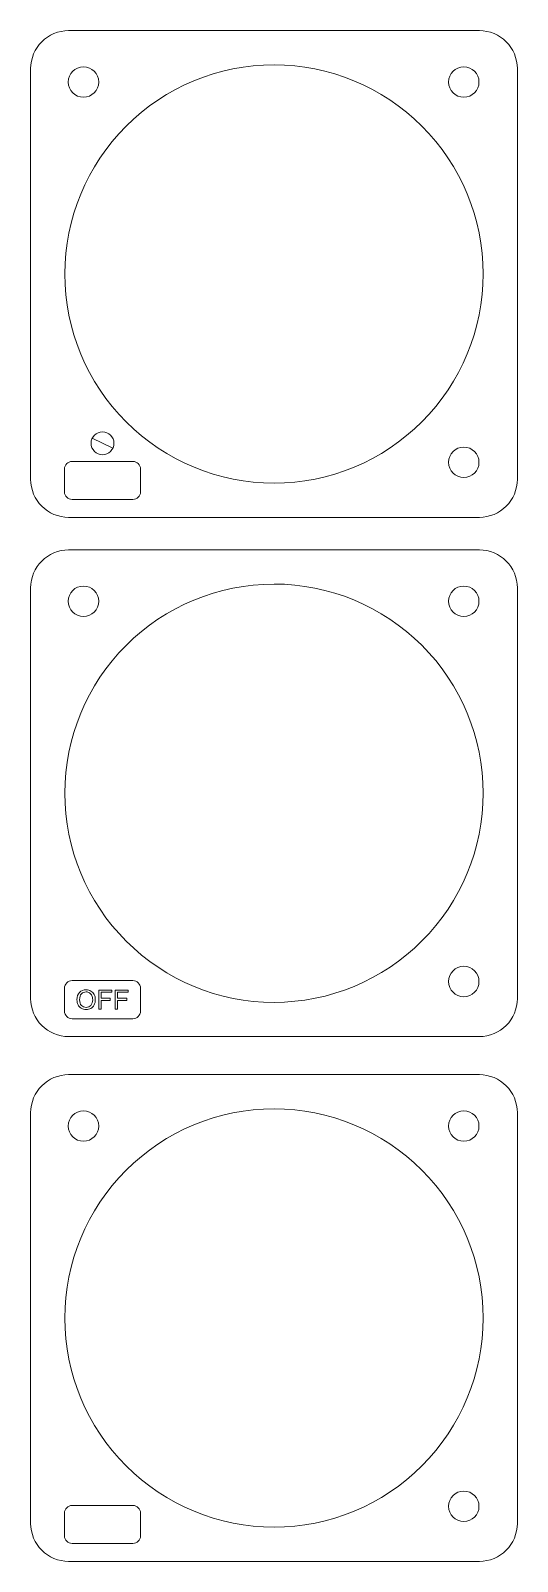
# Model space of a CAD drawing. Header units: millimetres. Extents: x -37 to 27, y -116 to 85.
import ezdxf

# ---------------------------------------------------------------- set-up
doc = ezdxf.new("R2010")
doc.units = ezdxf.units.MM
doc.header["$MEASUREMENT"] = 0
doc.layers.add('Cut', color=7, linetype='Continuous')
doc.layers.add('Engrave', color=7, linetype='Continuous')

msp = doc.modelspace()

# ---------------------------------------------------------------- linework, layer by layer
at = {"layer": 'Cut', "color": 250, "lineweight": 9}
for centre in [(-29.82, 78.179), (20.18, 78.179), (20.18, 28.179), (-29.82, 9.9055), (20.18, 9.9055), (20.18, -40.0945), (-29.82, -59.0979), (20.18, -59.0979), (20.18, -109.0979)]:
    msp.add_ellipse(centre, major_axis=(0, 2), ratio=1, dxfattribs=at)
for points in [[(-31.7712, 84.9383), (-31.7712, 84.9383), (22.2286, 84.9383), (22.2286, 84.9383), (22.2286, 84.9383), (24.9787, 84.9383), (27.2287, 82.6883), (27.2287, 79.9383), (27.2287, 79.9383), (27.2287, 79.9383), (27.2287, 25.9383), (27.2287, 25.9383), (27.2287, 25.9383), (27.2287, 23.1883), (24.9787, 20.9383), (22.2286, 20.9383), (22.2286, 20.9383), (22.2286, 20.9383), (-31.7712, 20.9383), (-31.7712, 20.9383), (-31.7712, 20.9383), (-34.5213, 20.9383), (-36.7713, 23.1883), (-36.7713, 25.9383), (-36.7713, 25.9383), (-36.7713, 25.9383), (-36.7713, 79.9383), (-36.7713, 79.9383), (-36.7713, 79.9383), (-36.7713, 82.6883), (-34.5213, 84.9383), (-31.7712, 84.9383)], [(-4.7713, 80.4382), (-12.0694, 80.4336), (-19.0666, 77.53), (-24.2239, 72.3663), (-24.2239, 72.3663), (-29.3812, 67.2025), (-32.2758, 60.2363), (-32.2712, 52.9383), (-32.2712, 52.9383), (-32.2667, 45.6402), (-29.363, 38.643), (-24.1993, 33.4857), (-24.1993, 33.4857), (-19.0356, 28.3284), (-12.0694, 25.4338), (-4.7713, 25.4384), (-4.7713, 25.4384), (2.5267, 25.443), (9.524, 28.3466), (14.6812, 33.5103), (14.6812, 33.5103), (19.8385, 38.6741), (22.7331, 45.6402), (22.7286, 52.9383), (22.7286, 52.9383), (22.724, 60.2363), (19.8204, 67.2336), (14.6567, 72.3909), (14.6567, 72.3909), (9.4929, 77.5481), (2.5267, 80.4428), (-4.7713, 80.4382)], [(-31.7712, 16.6648), (-31.7712, 16.6648), (22.2286, 16.6648), (22.2286, 16.6648), (22.2286, 16.6648), (24.9787, 16.6648), (27.2287, 14.4148), (27.2287, 11.6648), (27.2287, 11.6648), (27.2287, 11.6648), (27.2287, -42.3352), (27.2287, -42.3352), (27.2287, -42.3352), (27.2287, -45.0852), (24.9787, -47.3352), (22.2286, -47.3352), (22.2286, -47.3352), (22.2286, -47.3352), (-31.7712, -47.3352), (-31.7712, -47.3352), (-31.7712, -47.3352), (-34.5213, -47.3352), (-36.7713, -45.0852), (-36.7713, -42.3352), (-36.7713, -42.3352), (-36.7713, -42.3352), (-36.7713, 11.6648), (-36.7713, 11.6648), (-36.7713, 11.6648), (-36.7713, 14.4148), (-34.5213, 16.6648), (-31.7712, 16.6648)], [(-4.7713, 12.1647), (-12.0694, 12.1601), (-19.0666, 9.2565), (-24.2239, 4.0928), (-24.2239, 4.0928), (-29.3812, -1.071), (-32.2758, -8.0372), (-32.2712, -15.3352), (-32.2712, -15.3352), (-32.2667, -22.6333), (-29.363, -29.6305), (-24.1993, -34.7878), (-24.1993, -34.7878), (-19.0356, -39.9451), (-12.0694, -42.8397), (-4.7713, -42.8351), (-4.7713, -42.8351), (2.5267, -42.8305), (9.524, -39.9269), (14.6812, -34.7632), (14.6812, -34.7632), (19.8385, -29.5994), (22.7331, -22.6333), (22.7286, -15.3352), (22.7286, -15.3352), (22.724, -8.0372), (19.8204, -1.0399), (14.6567, 4.1174), (14.6567, 4.1174), (9.4929, 9.2746), (2.5267, 12.1693), (-4.7713, 12.1647)], [(-31.7712, -52.3386), (-31.7712, -52.3386), (22.2286, -52.3386), (22.2286, -52.3386), (22.2286, -52.3386), (24.9787, -52.3386), (27.2287, -54.5886), (27.2287, -57.3386), (27.2287, -57.3386), (27.2287, -57.3386), (27.2287, -111.3386), (27.2287, -111.3386), (27.2287, -111.3386), (27.2287, -114.0886), (24.9787, -116.3386), (22.2286, -116.3386), (22.2286, -116.3386), (22.2286, -116.3386), (-31.7712, -116.3386), (-31.7712, -116.3386), (-31.7712, -116.3386), (-34.5213, -116.3386), (-36.7713, -114.0886), (-36.7713, -111.3386), (-36.7713, -111.3386), (-36.7713, -111.3386), (-36.7713, -57.3386), (-36.7713, -57.3386), (-36.7713, -57.3386), (-36.7713, -54.5886), (-34.5213, -52.3386), (-31.7712, -52.3386)], [(-4.7713, -56.8387), (-12.0694, -56.8433), (-19.0666, -59.7469), (-24.2239, -64.9106), (-24.2239, -64.9106), (-29.3812, -70.0744), (-32.2758, -77.0406), (-32.2712, -84.3386), (-32.2712, -84.3386), (-32.2667, -91.6367), (-29.363, -98.6339), (-24.1993, -103.7912), (-24.1993, -103.7912), (-19.0356, -108.9485), (-12.0694, -111.8431), (-4.7713, -111.8385), (-4.7713, -111.8385), (2.5267, -111.8339), (9.524, -108.9303), (14.6812, -103.7666), (14.6812, -103.7666), (19.8385, -98.6028), (22.7331, -91.6367), (22.7286, -84.3386), (22.7286, -84.3386), (22.724, -77.0406), (19.8204, -70.0433), (14.6567, -64.886), (14.6567, -64.886), (9.4929, -59.7288), (2.5267, -56.8341), (-4.7713, -56.8387)], [(-31.3201, -108.9827), (-31.3201, -108.9827), (-23.3201, -108.9827), (-23.3201, -108.9827), (-23.3201, -108.9827), (-22.7702, -108.9827), (-22.3201, -109.4328), (-22.3201, -109.9827), (-22.3201, -109.9827), (-22.3201, -109.9827), (-22.3201, -112.9828), (-22.3201, -112.9828), (-22.3201, -112.9828), (-22.3201, -113.5327), (-22.7702, -113.9827), (-23.3201, -113.9827), (-23.3201, -113.9827), (-23.3201, -113.9827), (-31.3201, -113.9827), (-31.3201, -113.9827), (-31.3201, -113.9827), (-31.8702, -113.9827), (-32.3201, -113.5327), (-32.3201, -112.9828), (-32.3201, -112.9828), (-32.3201, -112.9828), (-32.3201, -109.9827), (-32.3201, -109.9827), (-32.3201, -109.9827), (-32.3201, -109.4328), (-31.8702, -108.9827), (-31.3201, -108.9827)]]:
    msp.add_open_spline(points, degree=3, knots=[0, 0, 0, 0, 0.11111111, 0.11111111, 0.11111111, 0.11111111, 0.22222222, 0.22222222, 0.22222222, 0.22222222, 0.33333333, 0.33333333, 0.33333333, 0.33333333, 0.44444444, 0.44444444, 0.44444444, 0.44444444, 0.55555556, 0.55555556, 0.55555556, 0.55555556, 0.66666667, 0.66666667, 0.66666667, 0.66666667, 0.77777778, 0.77777778, 0.77777778, 0.77777778, 1, 1, 1, 1], dxfattribs=at)
at = {"layer": 'Engrave', "color": 240, "lineweight": 9}
msp.add_ellipse((-27.3201, 30.679), major_axis=(0, 1.5), ratio=1, dxfattribs=at)
msp.add_ellipse((-27.3201, 30.679), major_axis=(0, 1.5), ratio=1, dxfattribs=at)
msp.add_open_spline([(-28.6657, 31.3419), (-28.6657, 31.3419), (-25.9745, 30.0161), (-25.9745, 30.0161)], degree=3, dxfattribs=at)
for points, knots in [([(-31.3201, 28.2942), (-31.3201, 28.2942), (-23.3201, 28.2942), (-23.3201, 28.2942), (-23.3201, 28.2942), (-22.7702, 28.2942), (-22.3201, 27.8441), (-22.3201, 27.2942), (-22.3201, 27.2942), (-22.3201, 27.2942), (-22.3201, 24.2941), (-22.3201, 24.2941), (-22.3201, 24.2941), (-22.3201, 23.7442), (-22.7702, 23.2942), (-23.3201, 23.2942), (-23.3201, 23.2942), (-23.3201, 23.2942), (-31.3201, 23.2942), (-31.3201, 23.2942), (-31.3201, 23.2942), (-31.8702, 23.2942), (-32.3201, 23.7442), (-32.3201, 24.2941), (-32.3201, 24.2941), (-32.3201, 24.2941), (-32.3201, 27.2942), (-32.3201, 27.2942), (-32.3201, 27.2942), (-32.3201, 27.8441), (-31.8702, 28.2942), (-31.3201, 28.2942)], [0, 0, 0, 0, 0.11111111, 0.11111111, 0.11111111, 0.11111111, 0.22222222, 0.22222222, 0.22222222, 0.22222222, 0.33333333, 0.33333333, 0.33333333, 0.33333333, 0.44444444, 0.44444444, 0.44444444, 0.44444444, 0.55555556, 0.55555556, 0.55555556, 0.55555556, 0.66666667, 0.66666667, 0.66666667, 0.66666667, 0.77777778, 0.77777778, 0.77777778, 0.77777778, 1, 1, 1, 1]), ([(-31.3201, -39.9793), (-31.3201, -39.9793), (-23.3201, -39.9793), (-23.3201, -39.9793), (-23.3201, -39.9793), (-22.7702, -39.9793), (-22.3201, -40.4294), (-22.3201, -40.9793), (-22.3201, -40.9793), (-22.3201, -40.9793), (-22.3201, -43.9794), (-22.3201, -43.9794), (-22.3201, -43.9794), (-22.3201, -44.5293), (-22.7702, -44.9793), (-23.3201, -44.9793), (-23.3201, -44.9793), (-23.3201, -44.9793), (-31.3201, -44.9793), (-31.3201, -44.9793), (-31.3201, -44.9793), (-31.8702, -44.9793), (-32.3201, -44.5293), (-32.3201, -43.9794), (-32.3201, -43.9794), (-32.3201, -43.9794), (-32.3201, -40.9793), (-32.3201, -40.9793), (-32.3201, -40.9793), (-32.3201, -40.4294), (-31.8702, -39.9793), (-31.3201, -39.9793)], [0, 0, 0, 0, 0.11111111, 0.11111111, 0.11111111, 0.11111111, 0.22222222, 0.22222222, 0.22222222, 0.22222222, 0.33333333, 0.33333333, 0.33333333, 0.33333333, 0.44444444, 0.44444444, 0.44444444, 0.44444444, 0.55555556, 0.55555556, 0.55555556, 0.55555556, 0.66666667, 0.66666667, 0.66666667, 0.66666667, 0.77777778, 0.77777778, 0.77777778, 0.77777778, 1, 1, 1, 1]), ([(-30.6814, -42.5128), (-30.6814, -42.0942), (-30.5685, -41.7661), (-30.3433, -41.5292), (-30.3433, -41.5292), (-30.1181, -41.2922), (-29.8277, -41.174), (-29.4714, -41.174), (-29.4714, -41.174), (-29.238, -41.174), (-29.0281, -41.2299), (-28.8405, -41.341), (-28.8405, -41.341), (-28.6535, -41.4521), (-28.5107, -41.6074), (-28.4125, -41.8067), (-28.4125, -41.8067), (-28.3143, -42.0054), (-28.2649, -42.2312), (-28.2649, -42.4834), (-28.2649, -42.4834), (-28.2649, -42.7392), (-28.3166, -42.9685), (-28.4201, -43.1701), (-28.4201, -43.1701), (-28.5236, -43.3724), (-28.67, -43.5252), (-28.8593, -43.6287), (-28.8593, -43.6287), (-29.0492, -43.7328), (-29.2538, -43.7845), (-29.4731, -43.7845), (-29.4731, -43.7845), (-29.7113, -43.7845), (-29.9235, -43.7269), (-30.1111, -43.6123), (-30.1111, -43.6123), (-30.298, -43.4976), (-30.4403, -43.3412), (-30.5367, -43.1425), (-30.5367, -43.1425), (-30.6332, -42.9444), (-30.6814, -42.7345), (-30.6814, -42.5128)], [0, 0, 0, 0, 0.08333333, 0.08333333, 0.08333333, 0.08333333, 0.16666667, 0.16666667, 0.16666667, 0.16666667, 0.25, 0.25, 0.25, 0.25, 0.33333333, 0.33333333, 0.33333333, 0.33333333, 0.41666667, 0.41666667, 0.41666667, 0.41666667, 0.5, 0.5, 0.5, 0.5, 0.58333333, 0.58333333, 0.58333333, 0.58333333, 0.66666667, 0.66666667, 0.66666667, 0.66666667, 0.75, 0.75, 0.75, 0.75, 0.83333333, 0.83333333, 0.83333333, 0.83333333, 1, 1, 1, 1]), ([(-30.3357, -42.5187), (-30.3357, -42.8226), (-30.2539, -43.0619), (-30.0905, -43.2366), (-30.0905, -43.2366), (-29.927, -43.4112), (-29.7218, -43.4988), (-29.4749, -43.4988), (-29.4749, -43.4988), (-29.2233, -43.4988), (-29.0169, -43.4106), (-28.854, -43.2342), (-28.854, -43.2342), (-28.6917, -43.0578), (-28.6106, -42.8074), (-28.6106, -42.4828), (-28.6106, -42.4828), (-28.6106, -42.2776), (-28.6453, -42.0983), (-28.7147, -41.9454), (-28.7147, -41.9454), (-28.7841, -41.7926), (-28.8858, -41.6738), (-29.0192, -41.5897), (-29.0192, -41.5897), (-29.1533, -41.5056), (-29.3032, -41.4633), (-29.4696, -41.4633), (-29.4696, -41.4633), (-29.706, -41.4633), (-29.9094, -41.5444), (-30.0799, -41.7067), (-30.0799, -41.7067), (-30.2504, -41.869), (-30.3357, -42.1394), (-30.3357, -42.5187)], [0, 0, 0, 0, 0.1, 0.1, 0.1, 0.1, 0.2, 0.2, 0.2, 0.2, 0.3, 0.3, 0.3, 0.3, 0.4, 0.4, 0.4, 0.4, 0.5, 0.5, 0.5, 0.5, 0.6, 0.6, 0.6, 0.6, 0.7, 0.7, 0.7, 0.7, 0.8, 0.8, 0.8, 0.8, 1, 1, 1, 1]), ([(-27.8174, -43.7422), (-27.8174, -43.7422), (-27.8174, -41.2164), (-27.8174, -41.2164), (-27.8174, -41.2164), (-27.8174, -41.2164), (-26.1135, -41.2164), (-26.1135, -41.2164), (-26.1135, -41.2164), (-26.1135, -41.2164), (-26.1135, -41.5127), (-26.1135, -41.5127), (-26.1135, -41.5127), (-26.1135, -41.5127), (-27.4823, -41.5127), (-27.4823, -41.5127), (-27.4823, -41.5127), (-27.4823, -41.5127), (-27.4823, -42.2994), (-27.4823, -42.2994), (-27.4823, -42.2994), (-27.4823, -42.2994), (-26.297, -42.2994), (-26.297, -42.2994), (-26.297, -42.2994), (-26.297, -42.2994), (-26.297, -42.5957), (-26.297, -42.5957), (-26.297, -42.5957), (-26.297, -42.5957), (-27.4823, -42.5957), (-27.4823, -42.5957), (-27.4823, -42.5957), (-27.4823, -42.5957), (-27.4823, -43.7422), (-27.4823, -43.7422), (-27.4823, -43.7422), (-27.4823, -43.7422), (-27.8174, -43.7422), (-27.8174, -43.7422)], [0, 0, 0, 0, 0.09090909, 0.09090909, 0.09090909, 0.09090909, 0.18181818, 0.18181818, 0.18181818, 0.18181818, 0.27272727, 0.27272727, 0.27272727, 0.27272727, 0.36363636, 0.36363636, 0.36363636, 0.36363636, 0.45454545, 0.45454545, 0.45454545, 0.45454545, 0.54545455, 0.54545455, 0.54545455, 0.54545455, 0.63636364, 0.63636364, 0.63636364, 0.63636364, 0.72727273, 0.72727273, 0.72727273, 0.72727273, 0.81818182, 0.81818182, 0.81818182, 0.81818182, 1, 1, 1, 1]), ([(-25.6626, -43.7422), (-25.6626, -43.7422), (-25.6626, -41.2164), (-25.6626, -41.2164), (-25.6626, -41.2164), (-25.6626, -41.2164), (-23.9587, -41.2164), (-23.9587, -41.2164), (-23.9587, -41.2164), (-23.9587, -41.2164), (-23.9587, -41.5127), (-23.9587, -41.5127), (-23.9587, -41.5127), (-23.9587, -41.5127), (-25.3275, -41.5127), (-25.3275, -41.5127), (-25.3275, -41.5127), (-25.3275, -41.5127), (-25.3275, -42.2994), (-25.3275, -42.2994), (-25.3275, -42.2994), (-25.3275, -42.2994), (-24.1422, -42.2994), (-24.1422, -42.2994), (-24.1422, -42.2994), (-24.1422, -42.2994), (-24.1422, -42.5957), (-24.1422, -42.5957), (-24.1422, -42.5957), (-24.1422, -42.5957), (-25.3275, -42.5957), (-25.3275, -42.5957), (-25.3275, -42.5957), (-25.3275, -42.5957), (-25.3275, -43.7422), (-25.3275, -43.7422), (-25.3275, -43.7422), (-25.3275, -43.7422), (-25.6626, -43.7422), (-25.6626, -43.7422)], [0, 0, 0, 0, 0.09090909, 0.09090909, 0.09090909, 0.09090909, 0.18181818, 0.18181818, 0.18181818, 0.18181818, 0.27272727, 0.27272727, 0.27272727, 0.27272727, 0.36363636, 0.36363636, 0.36363636, 0.36363636, 0.45454545, 0.45454545, 0.45454545, 0.45454545, 0.54545455, 0.54545455, 0.54545455, 0.54545455, 0.63636364, 0.63636364, 0.63636364, 0.63636364, 0.72727273, 0.72727273, 0.72727273, 0.72727273, 0.81818182, 0.81818182, 0.81818182, 0.81818182, 1, 1, 1, 1])]:
    msp.add_open_spline(points, degree=3, knots=knots, dxfattribs=at)

doc.saveas('drawing.dxf')
